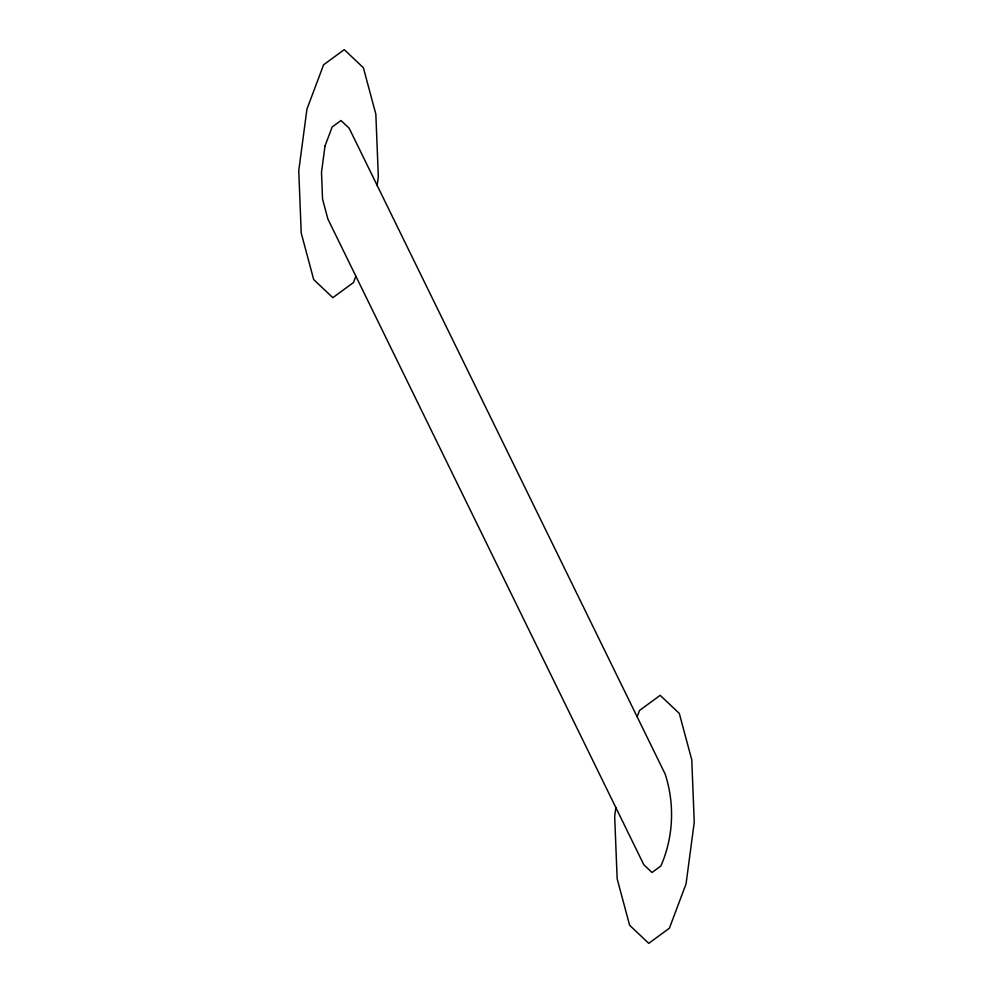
<?xml version="1.0" encoding="UTF-8"?>
<svg xmlns="http://www.w3.org/2000/svg" width="993" height="993" viewBox="0 0 993 993"><rect width="100%" height="100%" fill="white"/><g stroke="black" fill="none" stroke-linecap="round" stroke-linejoin="round"><path stroke-width="1.49" d="M377.154 185.418L378.321 176.617L375.851 114.22L363.388 67.747L344.261 49.65L323.606 64.781L306.949 109.093L298.756 170.709L301.227 233.107L313.701 279.579L332.829 297.677L353.483 282.533L355.854 276.203M615.846 807.582L614.679 816.383L617.149 878.78L629.612 925.253L648.739 943.35L669.394 928.219L686.051 883.907L694.244 822.291L691.773 759.893L679.299 713.421L660.171 695.323L639.517 710.467L637.146 716.797M325.009 145.996L321.496 172.397L322.551 199.134L327.901 219.056L643.812 864.729L652.004 872.487L660.854 865.995C673.564 837.335 674.905 803.685 665.099 773.944L349.188 128.271L340.996 120.513L332.146 127.005L325.009 145.996"/></g></svg>
